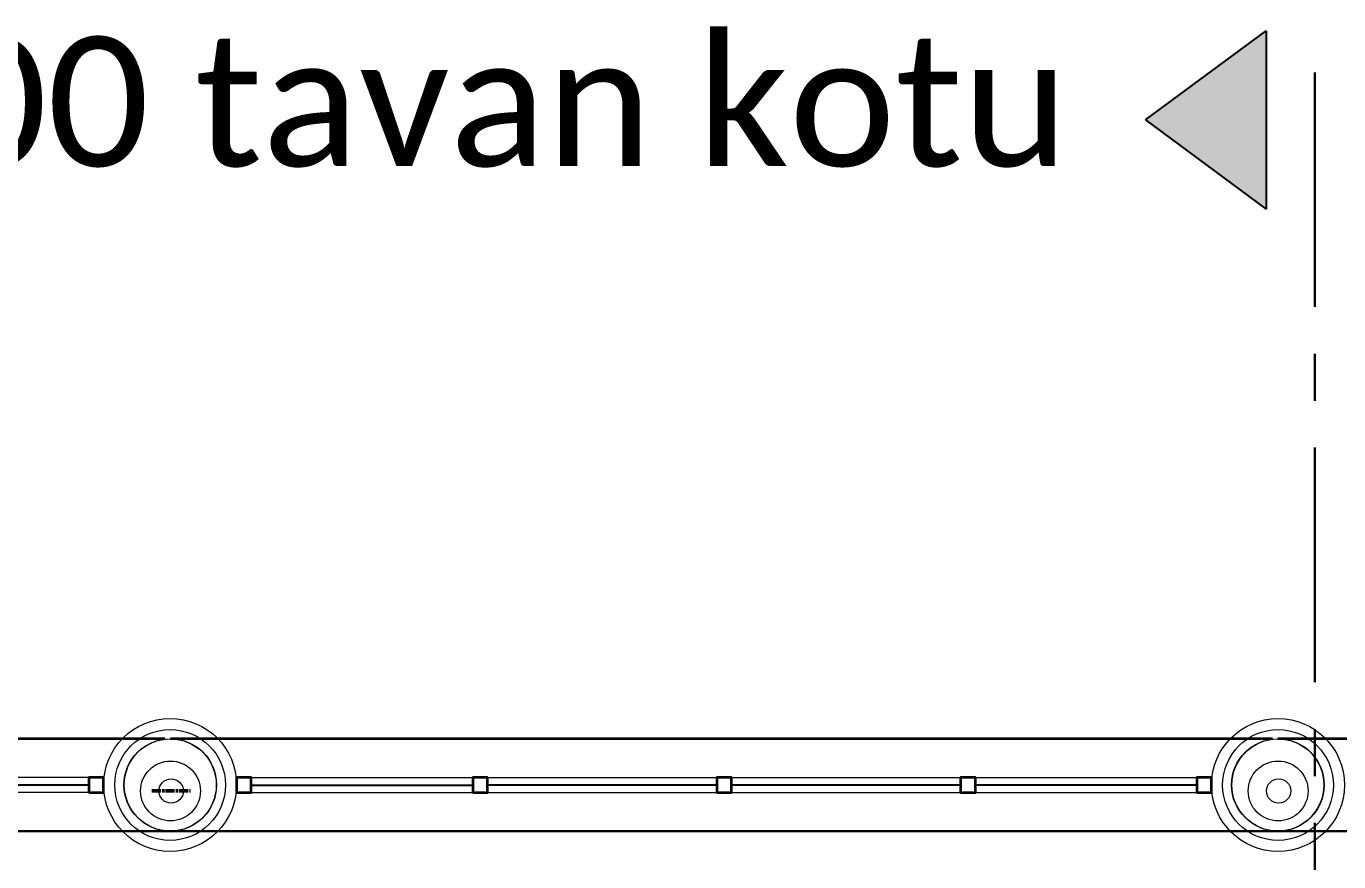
# Model space of a CAD drawing. Header units: millimetres. Extents: x -2729 to 15248, y -12439 to 5292.
# Drawn here: x 3310 to 4021, y -6298 to -5846 of the extents above; entities that cross this region are included whole.
import ezdxf

# ---------------------------------------------------------------- set-up
doc = ezdxf.new("R2010")
doc.units = ezdxf.units.MM
doc.linetypes.add('AKS', pattern=[1.75, 1.25, -0.25, 0, -0.25])
doc.linetypes.add('CENTER', pattern=[50.79999999999998, 31.75, -6.349999999999998, 6.349999999999998, -6.349999999999998])
for name, color, linetype, lineweight in [('00000_Ном_пера__1', 7, 'Continuous', 50), ('ANKRAJ PLAKASI_Ном_пера__80', 7, 'Continuous', 13), ('CAM', 155, 'Continuous', 15), ('DUVAR', 7, 'Continuous', 30), ('DUVAR 2_Ном_пера__60', 7, 'Continuous', 35), ('kolon_Ном_пера__80', 7, 'Continuous', 13), ('pencere_Ном_пера__80', 7, 'Continuous', 13), ('prekast_Ном_пера__80', 7, 'Continuous', 13)]:
    doc.layers.add(name, color=color, linetype=linetype, lineweight=lineweight)
doc.layers.add('pencere_Ном_пера__135', color=7, linetype='Continuous', lineweight=35, true_color=0x583767)
doc.styles.add('RSAG', font='comic.ttf', dxfattribs={"height": 25})

msp = doc.modelspace()

# ---------------------------------------------------------------- hatches: boundary and pattern name
h = msp.add_hatch(color=183)
h.dxf.hatch_style = 1
h.paths.add_polyline_path([(3981.485182110013, -5848.549561295154), (3981.485182110013, -5945.025084311425), (3916.095450202319, -5896.787322803291)])

# ---------------------------------------------------------------- linework, layer by layer
at = {"color": 183}
for p, q in [((3916.095450202319, -5896.787322803291), (3981.485182110013, -5848.549561295154)), ((3981.485182110013, -5848.549561295154), (3981.485182110013, -5945.025084311425)), ((3916.095450202319, -5896.787322803291), (3981.485182110013, -5945.025084311425))]:
    msp.add_line(p, q, dxfattribs=at)
at = {"color": 183, "linetype": 'CENTER', "lineweight": 30, "ltscale": 4}
msp.add_line((4007.804288548314, -9046.037531316848), (4007.804288548314, -5866.565701234485), dxfattribs=at)
at = {"layer": '00000_Ном_пера__1', "linetype": 'AKS'}
msp.add_line((3377.716904570345, -6260.13240964947), (3398.681748181406, -6260.132409649477), dxfattribs=at)
at = {"layer": 'ANKRAJ PLAKASI_Ном_пера__80', "linetype": 'Continuous'}
for centre, radius in [((3387.870721814335, -6260.13240964947), 16.19997705704982), ((3987.869872133097, -6260.132409649436), 16.19997705704982), ((3388.199326397703, -6260.13240964947), 6.599990646943599), ((3988.198476731017, -6260.132409649436), 6.599990646943599)]:
    msp.add_circle(centre, radius, dxfattribs=at)
at = {"layer": 'CAM', "lineweight": -2}
for p, q in [((3218.252070011974, -6256.87214982458), (3343.862901280616, -6256.872132862969)), ((3559.577393689307, -6256.872080684824), (3683.737739497603, -6256.872063919077)), ((3691.737728170291, -6256.87208068481), (3815.898073978587, -6256.872063919063)), ((3823.898062651276, -6256.87208068481), (3943.774547229882, -6256.872064497528)), ((3431.635700112351, -6256.901879618048), (3551.577405016649, -6256.901863421958))]:
    msp.add_line(p, q, dxfattribs=at)
at = {"layer": 'DUVAR', "linetype": 'Continuous'}
msp.add_line((2728.622254598387, -6281.872114422498), (4562.661901643642, -6281.872114422498), dxfattribs=at)
at = {"layer": 'DUVAR 2_Ном_пера__60', "linetype": 'Continuous'}
for p, q in [((3384.80516184968, -6231.872185228341), (2728.622254598387, -6231.872185228385)), ((3682.804735286129, -6231.872185228325), (3387.805157583726, -6231.872185228341)), ((3984.804312183008, -6231.872185228312), (3682.804735286129, -6231.872185228325)), ((4562.803493659211, -6231.872185228264), (3987.804307902534, -6231.872185228312))]:
    msp.add_line(p, q, dxfattribs=at)
at = {"layer": 'kolon_Ном_пера__80', "linetype": 'Continuous'}
for centre, radius in [((3387.639977485388, -6256.876495955642), 25.00050555784112), ((3387.669977423936, -6256.876495955642), 25.00050555784112), ((3387.806627397858, -6256.87208068525), 24.99996459115858), ((3987.652119939415, -6256.876495955614), 25.00050555784112), ((3987.682119863424, -6256.876495955604), 25.00050555784112), ((3987.805777716622, -6256.872080685213), 24.99996459115858), ((3987.832119687239, -6256.906495913338), 25.00050555784112)]:
    msp.add_circle(centre, radius, dxfattribs=at)
at = {"layer": 'pencere_Ном_пера__135', "linetype": 'Continuous', "flags": 128}
for points in [[(3343.564143884589, -6260.901876258634), (3351.564132557217, -6260.901876258634), (3351.564132557232, -6252.901887587721), (3343.564143884575, -6252.901887587729)], [(3423.635711439708, -6260.901873953065), (3431.635700112337, -6260.901873953072), (3431.635700112351, -6252.901885282145), (3423.635711439678, -6252.901885282152)], [(3551.577405016649, -6260.872075020741), (3559.577393689277, -6260.872075020741), (3559.577393689307, -6252.872086348922), (3551.577405016633, -6252.872086348928)], [(3683.737739497617, -6260.872075020736), (3691.737728170261, -6260.872075020736), (3691.737728170291, -6252.872086348914), (3683.737739497589, -6252.872086348922)], [(3815.898073993154, -6260.872075020721), (3823.898062651276, -6260.872075020729), (3823.898062651276, -6252.872086348914), (3815.898073993139, -6252.872086348914)], [(3943.774547229882, -6260.901873953028), (3951.77453590254, -6260.901873953028), (3951.774535902554, -6252.901885282116), (3943.774547229867, -6252.901885282116)]]:
    msp.add_lwpolyline(points, close=True, dxfattribs=at)
at = {"layer": 'pencere_Ном_пера__80', "linetype": 'Continuous'}
for p, q in [((3351.862889924184, -6252.872087644967), (2801.419632930087, -6252.872155488678)), ((3423.417064901089, -6252.872086348938), (3952.058402810475, -6252.8720863489)), ((3351.861902956484, -6260.872076314967), (2801.419632930073, -6260.872144160471)), ((3423.418052159829, -6260.872075020749), (3952.050707448445, -6260.872075020714))]:
    msp.add_line(p, q, dxfattribs=at)
at = {"layer": 'prekast_Ном_пера__80', "linetype": 'Continuous'}
for centre, radius in [((3387.639977485388, -6256.876495955642), 36.00048997911505), ((3987.832119687239, -6256.906495913338), 36.00048997911505), ((3387.639977485388, -6256.876495955642), 30.00049848189359), ((3987.832119687239, -6256.906495913338), 30.00049848189359)]:
    msp.add_circle(centre, radius, dxfattribs=at)

# ---------------------------------------------------------------- texts
at = {"color": 183, "insert": (3182.946393509166, -5851.822748594797), "char_height": 70, "attachment_point": 1, "style": 'RSAG'}
msp.add_mtext_dynamic_manual_height_columns('{\\fCalibri|b0|i0|c162|p34;3.00 tavan kotu\\fCalibri|b0|i0|c0|p34; }', width=1843, gutter_width=125, heights=[0], dxfattribs=at)

doc.saveas('drawing.dxf')
